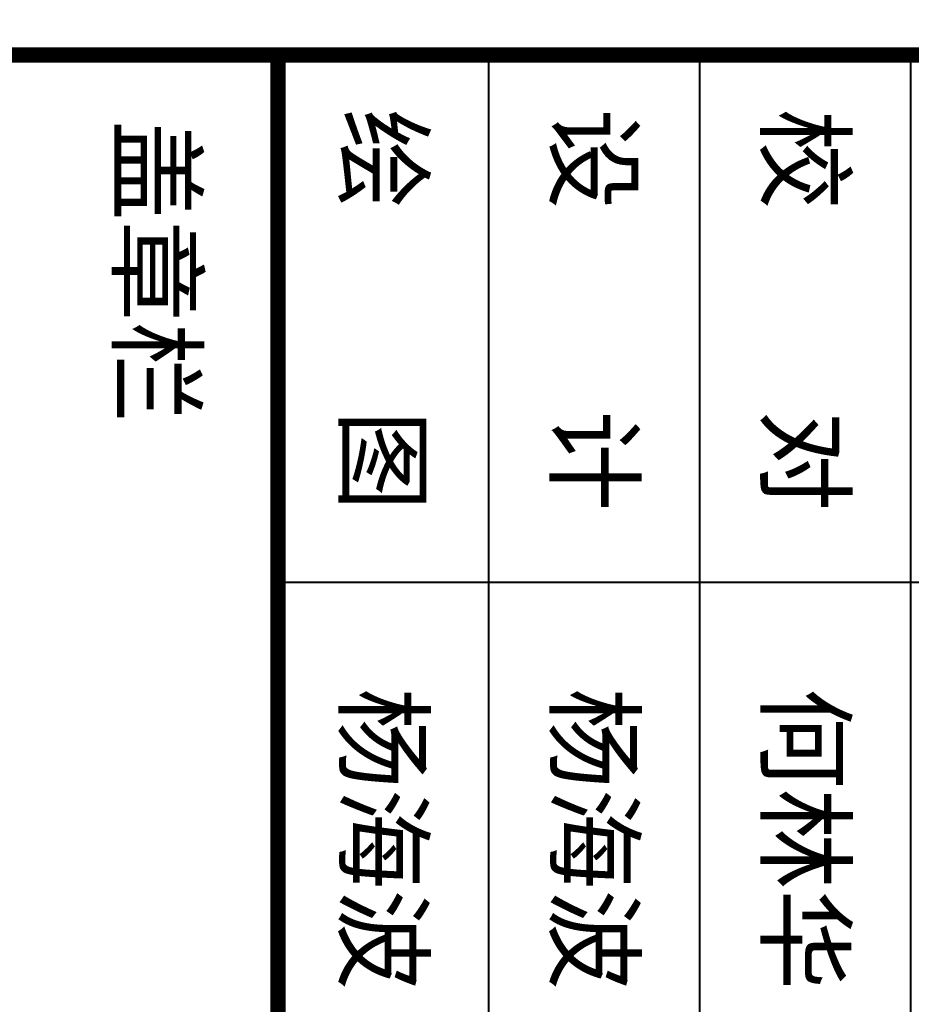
# Model space of a CAD drawing. Extents: x 447413 to 2975780, y -1432727 to 1301644.
# Drawn here: x 2263973 to 2269044, y -140637 to -135038 of the extents above; entities that cross this region are included whole.
import ezdxf

# ---------------------------------------------------------------- set-up
doc = ezdxf.new("R2010")
doc.units = 0
doc.header["$LTSCALE"] = 1000
doc.header["$MEASUREMENT"] = 0
doc.layers.add('图框', color=253, linetype='Continuous')
doc.styles.add('cx_biaoti', font='')
doc.styles.get('cx_biaoti').set_extended_font_data('SimSun')

# ---------------------------------------------------------------- blocks, each defined once
blk = doc.blocks.new('zzzzzzzzzzzzvvvvvv')
at = {"layer": '图框', "color": 153, "style": 'cx_biaoti'}
for s, p in [('杨海波', (2629227.1, 654978.4, 378000)), ('杨海波', (2630427.1, 654978.4, 378000)), ('何林华', (2631627.1, 654978.4, 378000))]:
    blk.add_text(s, height=420, rotation=270, dxfattribs=at).set_placement(p)
blk = doc.blocks.new('A$C6B0021A6')
at = {"layer": '图框', "color": 153}
for p, q in [((113420, 13420, -84000), (113420, 7820, -84000)), ((117920, 10220, -84000), (111420, 10220, -84000)), ((117920, 9420, -84000), (111420, 9420, -84000)), ((117920, 8620, -84000), (111420, 8620, -84000))]:
    blk.add_line(p, q, dxfattribs=at)
at = {"layer": '图框', "color": 153, "const_width": 58, "elevation": -84000}
for points in [[(111420, 1020), (2520, 1020), (2520, 83120), (111420, 83120)], [(111420, 83120), (117920, 83120), (117920, 1020), (111420, 1020)], [(111420, 30220), (117920, 30220), (117920, 1020), (111420, 1020)]]:
    blk.add_lwpolyline(points, close=True, dxfattribs=at)
blk.add_lwpolyline([(111420, 7820), (117920, 7820)], dxfattribs=at)
at = {"xscale": 0.6666666666666666, "yscale": 0.6666666666666666, "zscale": 0.6666666666666666, "rotation": 90}
blk.add_blockref('zzzzzzzzzzzzvvvvvv', (550471.6, -1744738.9, -336000), dxfattribs=at)
at = {"layer": '图框', "color": 153, "style": 'cx_biaoti'}
for s, p in [('校    对', (111623.6, 9678.4, -84000)), ('设    计', (111623.6, 8880, -84000)), ('绘    图', (111623.6, 8079.2, -84000)), ('盖章栏', (111667.1, 7220, -84000))]:
    blk.add_text(s, height=280, dxfattribs=at).set_placement(p)

msp = doc.modelspace()

# ---------------------------------------------------------------- block references
at = {"xscale": 1.5, "yscale": 1.5, "zscale": 1.5, "rotation": 270}
msp.add_blockref('A$C6B0021A6', (2253712, 31891.5, 126000), dxfattribs=at)

doc.saveas('drawing.dxf')
